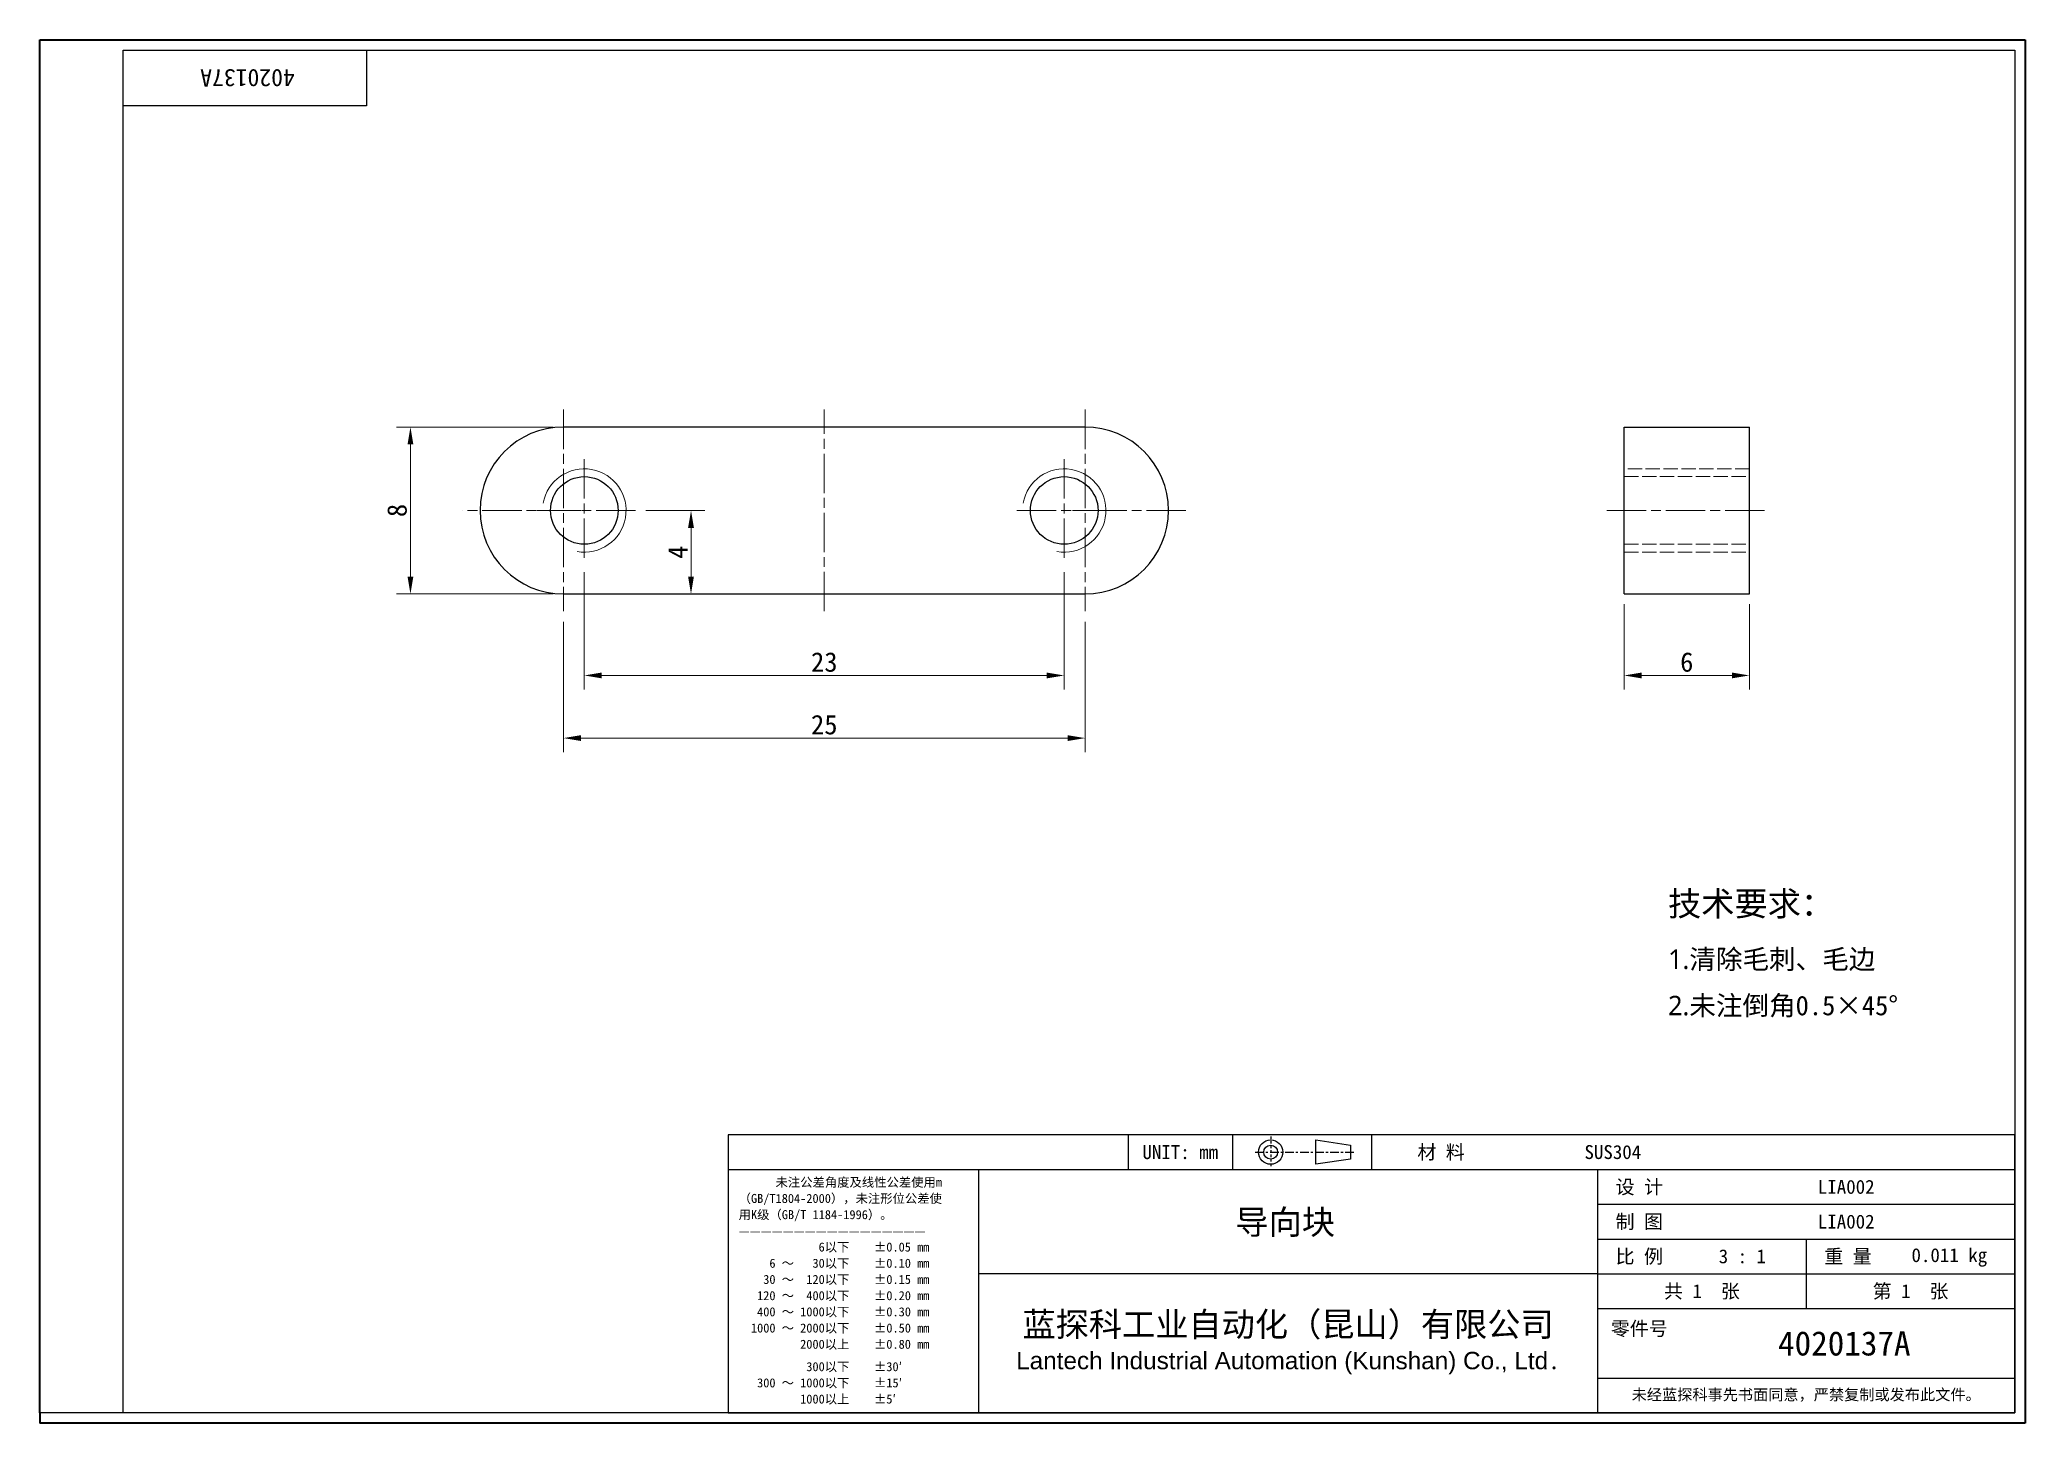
# Model space of a CAD drawing. Header units: millimetres. Extents: x 2 to 97.2, y 1.8 to 68.2.
import ezdxf
from ezdxf.enums import TextEntityAlignment as Align

# ---------------------------------------------------------------- set-up
doc = ezdxf.new("R2010")
doc.units = ezdxf.units.MM
doc.header["$LTSCALE"] = 0.333333
doc.linetypes.add('CHAIN', pattern=[0.3543, 0.2362, -0.0295, 0.0591, -0.0295])
doc.linetypes.add('DASHED', pattern=[0.2067, 0.1654, -0.0413])
for name, color, linetype, lineweight in [('1', 7, 'Continuous', 18), ('可见 (ISO)', 7, 'Continuous', 25), ('可见窄的 (ISO)', 7, 'Continuous', 18), ('图框 (ISO)', 7, 'Continuous', 35), ('标题 (ISO)', 7, 'Continuous', 25)]:
    doc.layers.add(name, color=color, linetype=linetype, lineweight=lineweight)
for name, color, linetype, lineweight, true_color in [('中心标记 (ISO)', 1, 'CHAIN', 18, 0xff0000), ('中心线 (ISO)', 1, 'CHAIN', 18, 0xff0000), ('尺寸 (ISO)', 7, 'Continuous', 18, 0x008000), ('符号 (ISO)', 7, 'Continuous', 18, 0x008000), ('隐藏 (ISO)', 5, 'DASHED', 18, 0x0000ff)]:
    doc.layers.add(name, color=color, linetype=linetype, lineweight=lineweight, true_color=true_color)
doc.styles.add('文本样式164', font='SimSun.ttf')
doc.styles.add('文本样式165', font='SimSun.ttf')
doc.styles.add('文本样式74', font='SimSun.ttf')
doc.styles.add('最新国标', font='simfang.ttf')
doc.styles.add('注释文本 (ISO)', font='simfang.ttf')
doc.dimstyles.new('默认 (GB)', dxfattribs={"dimscale": 0.333333, "dimtxt": 2.8, "dimasz": 2.5, "dimexe": 2, "dimexo": 1.5, "dimgap": 0.5, "dimtad": 1, "dimtoh": 1, "dimdsep": 46, "dimtxsty": '最新国标', "dimcen": 0.09, "dimdle": 10, "dimclrd": 256, "dimclre": 256, "dimclrt": 256, "dimaunit": 1, "dimadec": 3, "dimazin": 2, "dimtfac": 0.535714, "dimtmove": 0, "dimatfit": 3, "dimfxl": 0, "dimtolj": 1, "dimtzin": 0, "dimlwd": -1, "dimlwe": -1, "dimarcsym": 0})

# ---------------------------------------------------------------- blocks, each defined once
blk = doc.blocks.new('图框 最新国标')
at = {"layer": '图框 (ISO)'}
for p, q in [((6, 7), (6, 204.5)), ((6, 204.5), (291.5, 204.5)), ((291.5, 204.5), (291.5, 5.5)), ((6, 7), (6, 5.5)), ((6, 7), (6, 5.5)), ((291.5, 5.5), (6, 5.5))]:
    blk.add_line(p, q, dxfattribs=at)
at = {"layer": '图框 (ISO)', "color": 7, "linetype": 'Continuous', "lineweight": 25}
for p, q in [((18, 203), (290, 203)), ((18, 7), (18, 203)), ((18, 203), (290, 203)), ((53, 203), (53, 195)), ((290, 203), (290, 7)), ((290, 203), (290, 7)), ((53, 195), (18, 195)), ((290, 7), (6, 7)), ((290, 7), (18, 7))]:
    blk.add_line(p, q, dxfattribs=at)
at = {"layer": '图框 (ISO)', "style": '文本样式74'}
blk.add_attdef('零件代号_001', (42.68, 200.25), '', height=2.5, rotation=180, dxfattribs=at)
blk = doc.blocks.new('标题栏 最新国标')
at = {"layer": '标题 (ISO)'}
for p, q in [((381.98, -183.84), (196.98, -183.84)), ((196.98, -183.84), (196.98, -223.84)), ((254.48, -183.84), (254.48, -188.84)), ((269.48, -183.84), (269.48, -188.84)), ((281.48, -188.09), (281.48, -184.59)), ((281.48, -184.59), (286.48, -185.34)), ((286.48, -185.34), (286.48, -187.34)), ((289.48, -183.84), (289.48, -188.84)), ((381.98, -223.84), (381.98, -183.84)), ((383.48, -183.84), (383.48, -225.34)), ((286.48, -187.34), (281.48, -188.09)), ((196.98, -188.84), (381.98, -188.84)), ((232.98, -188.84), (232.98, -223.84)), ((321.98, -188.84), (321.98, -223.84)), ((321.98, -193.84), (381.98, -193.84)), ((321.98, -198.84), (381.98, -198.84)), ((351.98, -198.84), (351.98, -208.84)), ((321.98, -203.84), (232.98, -203.84)), ((321.98, -203.84), (381.98, -203.84)), ((321.98, -208.84), (381.98, -208.84)), ((321.98, -218.84), (381.98, -218.84)), ((196.98, -223.84), (381.98, -223.84)), ((383.48, -225.34), (196.98, -225.34))]:
    blk.add_line(p, q, dxfattribs=at)
at = {"layer": '标题 (ISO)', "linetype": 'CHAIN', "ltscale": 5.000333}
blk.add_line((274.98, -184.09), (274.98, -188.59), dxfattribs=at)
at = {"layer": '标题 (ISO)', "linetype": 'CHAIN', "ltscale": 15.834605}
blk.add_line((272.73, -186.34), (286.98, -186.34), dxfattribs=at)
at = {"layer": '标题 (ISO)'}
for radius in [1.75, 1]:
    blk.add_circle((274.98, -186.34), radius, dxfattribs=at)
at = {"layer": '1', "style": '文本样式164'}
for s, p in [('UNIT: mm', (261.98, -186.34)), ('材 料', (299.48, -186.34)), ('设 计', (327.98, -191.34)), ('制 图', (327.98, -196.34)), ('比 例', (327.98, -201.34)), ('重 量', (357.98, -201.34)), ('共 1  张', (336.98, -206.34)), ('第 1  张', (366.98, -206.34))]:
    blk.add_text(s, height=2, dxfattribs=at).set_placement(p, align=Align.MIDDLE_CENTER)
at = {"layer": '标题 (ISO)', "char_height": 2, "style": '注释文本 (ISO)'}
for s, insert, attachment_point, line_spacing_factor in [('{\\fSimSun|b0|i0|c134|p2;\\H0.65x;      未注公差角度及线性公差使用m\\P（GB/T1804-2000），未注形位公差使\\P用K级（GB/T 1184-1996）。\\P—————————————————\\P             6以下    ±0.05 mm\\P     6 ～   30以下    ±0.10 mm\\P    30 ～  120以下    ±0.15 mm\\P   120 ～  400以下    ±0.20 mm\\P   400 ～ 1000以下    ±0.30 mm\\P  1000 ～ 2000以下    ±0.50 mm\\P          2000以上    ±0.80 mm\\P\\H0.38462x;\\P\\H2.6x;           300以下    ±30′\\P   300 ～ 1000以下    ±15′\\P          1000以上    ±5′}', (198.48, -206.34), 4, 1.075116), ('{\\fMicrosoft YaHei|b0|i0|c134|p34;\\H1.75x;蓝探科工业自动化（昆山）有限公司\\P\\fArial|b0|i0|c0|p34;\\H0.71429x;Lantech Industrial Automation (Kunshan) Co., Ltd\\fFangSong|b0|i0|c134|p49;.\\H1.15195x; }', (277.48, -213.84), 5, 0.978695)]:
    blk.add_mtext(s, dxfattribs=dict(at, insert=insert, attachment_point=attachment_point, line_spacing_factor=line_spacing_factor))
at = {"layer": '标题 (ISO)', "attachment_point": 5, "style": '注释文本 (ISO)'}
for s, insert, char_height in [('\\fFangSong|b0|i0;零件号', (327.98, -211.84), 2), ('\\fSimSun|b0|i0;{\\H1.6000;未经蓝探科事先书面同意，严禁复制或发布此文件。}', (351.98, -221.34), 1.6)]:
    blk.add_mtext(s, dxfattribs=dict(at, insert=insert, char_height=char_height))
at = {"layer": '标题 (ISO)'}
for tag, p, height, style in [('材料_001', (320.09, -187.33), 2, '注释文本 (ISO)'), ('设计人_001', (353.65, -192.33), 2, '注释文本 (ISO)'), ('库存编号_001', (269.91, -198.15), 3.5, '文本样式165'), ('设计人_001', (353.65, -197.33), 2, '注释文本 (ISO)'), ('视图比例_001', (339.4, -202.33), 2, '注释文本 (ISO)'), ('质量\\P3;_001', (367.12, -202.16), 2, '注释文本 (ISO)'), ('零件代号_001', (347.93, -215.59), 3.5, '文本样式165')]:
    blk.add_attdef(tag, p, '', height=height, dxfattribs=dict(at, style=style))
blk = doc.blocks.new('*D5')
at = {"layer": 'Defpoints', "color": 0, "transparency": 16777216}
for p in [(28.103, 43.143), (51.103, 43.143), (51.103, 37.687)]:
    blk.add_point(p, dxfattribs=at)
at = {"layer": '尺寸 (ISO)', "color": 116, "true_color": 0x00803f, "transparency": 16777216}
for p, q in [((28.103, 42.643), (28.103, 37.02)), ((51.103, 42.643), (51.103, 37.02)), ((28.936, 37.687), (50.269, 37.687))]:
    blk.add_line(p, q, dxfattribs=at)
for points in [[(28.936, 37.825), (28.936, 37.548), (28.103, 37.687)], [(50.269, 37.825), (50.269, 37.548), (51.103, 37.687)]]:
    blk.add_solid(points, dxfattribs=at)
at = {"layer": '尺寸 (ISO)', "transparency": 16777216, "insert": (39.603, 38.325), "char_height": 0.9333, "attachment_point": 5, "style": '最新国标'}
blk.add_mtext('\\A1;23', dxfattribs=at)
blk = doc.blocks.new('*D6')
at = {"layer": 'Defpoints', "color": 0, "transparency": 16777216}
for p in [(27.103, 40.764), (52.103, 40.764), (52.103, 34.684)]:
    blk.add_point(p, dxfattribs=at)
at = {"layer": '尺寸 (ISO)', "color": 116, "true_color": 0x00803f, "transparency": 16777216}
for p, q in [((27.103, 40.264), (27.103, 34.017)), ((52.103, 40.264), (52.103, 34.017)), ((27.936, 34.684), (51.269, 34.684))]:
    blk.add_line(p, q, dxfattribs=at)
for points in [[(27.936, 34.822), (27.936, 34.545), (27.103, 34.684)], [(51.269, 34.822), (51.269, 34.545), (52.103, 34.684)]]:
    blk.add_solid(points, dxfattribs=at)
at = {"layer": '尺寸 (ISO)', "transparency": 16777216, "insert": (39.603, 35.322), "char_height": 0.9333, "attachment_point": 5, "style": '最新国标'}
blk.add_mtext('\\A1;25', dxfattribs=at)
blk = doc.blocks.new('*D7')
at = {"layer": 'Defpoints', "color": 0, "transparency": 16777216}
for p in [(19.769, 49.597), (27.103, 49.597), (27.103, 41.597)]:
    blk.add_point(p, dxfattribs=at)
at = {"layer": '尺寸 (ISO)', "color": 116, "true_color": 0x00803f, "transparency": 16777216}
for p, q in [((26.603, 49.597), (19.103, 49.597)), ((19.769, 42.431), (19.769, 48.764)), ((26.603, 41.597), (19.103, 41.597))]:
    blk.add_line(p, q, dxfattribs=at)
for points in [[(19.63, 48.764), (19.908, 48.764), (19.769, 49.597)], [(19.63, 42.431), (19.908, 42.431), (19.769, 41.597)]]:
    blk.add_solid(points, dxfattribs=at)
at = {"layer": '尺寸 (ISO)', "transparency": 16777216, "insert": (19.131, 45.597), "char_height": 0.9333, "attachment_point": 5, "rotation": 90, "style": '最新国标'}
blk.add_mtext('\\A1;8', dxfattribs=at)
blk = doc.blocks.new('*D8')
at = {"layer": 'Defpoints', "color": 0, "transparency": 16777216}
for p in [(30.557, 45.597), (33.216, 45.597), (33.216, 41.597)]:
    blk.add_point(p, dxfattribs=at)
at = {"layer": '尺寸 (ISO)', "color": 116, "true_color": 0x00803f, "transparency": 16777216}
for p, q in [((31.057, 45.597), (33.882, 45.597)), ((33.216, 42.431), (33.216, 44.764))]:
    blk.add_line(p, q, dxfattribs=at)
for points in [[(33.077, 44.764), (33.355, 44.764), (33.216, 45.597)], [(33.077, 42.431), (33.355, 42.431), (33.216, 41.597)]]:
    blk.add_solid(points, dxfattribs=at)
at = {"layer": '尺寸 (ISO)', "transparency": 16777216, "insert": (32.582, 43.597), "char_height": 0.9333, "attachment_point": 5, "rotation": 90, "style": '最新国标'}
blk.add_mtext('\\A1;4', dxfattribs=at)
blk = doc.blocks.new('*D9')
at = {"layer": 'Defpoints', "color": 0, "transparency": 16777216}
for p in [(77.942, 41.597), (83.942, 41.597), (83.942, 37.687)]:
    blk.add_point(p, dxfattribs=at)
at = {"layer": '尺寸 (ISO)', "color": 116, "true_color": 0x00803f, "transparency": 16777216}
for p, q in [((77.942, 41.097), (77.942, 37.02)), ((83.942, 41.097), (83.942, 37.02)), ((78.775, 37.687), (83.108, 37.687))]:
    blk.add_line(p, q, dxfattribs=at)
for points in [[(78.775, 37.825), (78.775, 37.548), (77.942, 37.687)], [(83.108, 37.825), (83.108, 37.548), (83.942, 37.687)]]:
    blk.add_solid(points, dxfattribs=at)
at = {"layer": '尺寸 (ISO)', "transparency": 16777216, "insert": (80.942, 38.325), "char_height": 0.9333, "attachment_point": 5, "style": '最新国标'}
blk.add_mtext('\\A1;6', dxfattribs=at)

msp = doc.modelspace()

# ---------------------------------------------------------------- linework, layer by layer
at = {"layer": '中心标记 (ISO)', "ltscale": 23.990969}
for p, q in [((27.103, 50.431), (27.103, 40.764)), ((52.103, 50.431), (52.103, 40.764)), ((28.103, 48.052), (28.103, 43.143)), ((51.103, 48.052), (51.103, 43.143)), ((27.936, 45.597), (22.269, 45.597)), ((30.557, 45.597), (25.648, 45.597)), ((53.557, 45.597), (48.648, 45.597)), ((56.936, 45.597), (51.269, 45.597))]:
    msp.add_line(p, q, dxfattribs=at)
at = {"layer": '中心线 (ISO)', "ltscale": 23.990969}
for p, q in [((39.603, 40.764), (39.603, 50.431)), ((77.108, 45.597), (84.775, 45.597))]:
    msp.add_line(p, q, dxfattribs=at)
at = {"layer": '可见 (ISO)'}
for p, q in [((52.103, 49.597), (27.103, 49.597)), ((77.942, 41.597), (77.942, 49.597)), ((77.942, 49.597), (83.942, 49.597)), ((83.942, 41.597), (83.942, 49.597)), ((27.103, 41.597), (52.103, 41.597)), ((77.942, 41.597), (83.942, 41.597))]:
    msp.add_line(p, q, dxfattribs=at)
for centre in [(28.103, 45.597), (51.103, 45.597)]:
    msp.add_circle(centre, 1.621, dxfattribs=at)
for centre, start, end in [((27.103, 45.597), 90, 270), ((52.103, 45.597), 270, 90)]:
    msp.add_arc(centre, 4, start, end, dxfattribs=at)
at = {"layer": '可见窄的 (ISO)'}
for centre in [(28.103, 45.597), (51.103, 45.597)]:
    msp.add_arc(centre, 2, 260, 170, dxfattribs=at)
at = {"layer": '隐藏 (ISO)', "ltscale": 12.44039}
for p, q in [((83.942, 47.597), (77.942, 47.597)), ((77.942, 47.218), (83.942, 47.218)), ((77.942, 43.976), (83.942, 43.976)), ((77.942, 43.597), (83.942, 43.597))]:
    msp.add_line(p, q, dxfattribs=at)

# ---------------------------------------------------------------- block references
at = {"xscale": 0.3333333333333333, "yscale": 0.3333333333333333, "zscale": 0.3333333333333333}
msp.add_blockref('图框 最新国标', (0, 0), dxfattribs=at).add_auto_attribs({'零件代号_001': '4020137A'})
ref = msp.add_blockref('标题栏 最新国标', (-30.661, 76.948), dxfattribs=dict(xscale=0.3333333333333333, yscale=0.3333333333333333, zscale=0.3333333333333333))
ref.add_attrib('零件代号_001', '4020137A', (85.317, 5.083), dxfattribs={"layer": '标题 (ISO)', "height": 1.1667, "style": '文本样式165'})
ref.add_attrib('库存编号_001', '导向块', (59.308, 10.897), dxfattribs={"layer": '标题 (ISO)', "height": 1.1667, "style": '文本样式165'})
ref.add_attrib('质量\\P3;_001', '0.011 kg', (91.712, 9.561), dxfattribs={"layer": '标题 (ISO)', "height": 0.6667, "style": '注释文本 (ISO)'})
ref.add_attrib('视图比例_001', '3 : 1', (82.472, 9.506), dxfattribs={"layer": '标题 (ISO)', "height": 0.6667, "style": '注释文本 (ISO)'})
ref.add_attrib('设计人_001', 'LIA002', (87.223, 12.837), dxfattribs={"layer": '标题 (ISO)', "height": 0.6667, "style": '注释文本 (ISO)'})
ref.add_attrib('设计人_001', 'LIA002', (87.223, 11.17), dxfattribs={"layer": '标题 (ISO)', "height": 0.6667, "style": '注释文本 (ISO)'})
ref.add_attrib('材料_001', 'SUS304', (76.037, 14.504), dxfattribs={"layer": '标题 (ISO)', "height": 0.6667, "style": '注释文本 (ISO)'})

# ---------------------------------------------------------------- texts
at = {"layer": '符号 (ISO)', "insert": (80.045, 24.305), "char_height": 0.666667, "width": 15.64445, "attachment_point": 4, "line_spacing_factor": 1.428116, "style": '注释文本 (ISO)'}
msp.add_mtext('{\\H1.75005x;技术要求：\\P\\fSegoe UI|b0|i0|c134|p34;\\H0.79995x;1.\\fFangSong|b0|i0|c134|p49;清除毛刺、毛边\\P\\fSegoe UI|b0|i0|c134|p34;2.\\fFangSong|b0|i0|c134|p49;未注倒角\\fSimSun|b0|i0|c134|p2;0.5×\\f仿宋_GB2312|b0|i0|c134|p0;45°}', dxfattribs=at)

# ---------------------------------------------------------------- dimensions: what is measured, and where the dimension line sits
at = {"layer": '尺寸 (ISO)', "color": 116, "true_color": 0x00803f}
for base, p1, p2, angle, override, picture, middle in [((19.769, 49.597), (27.103, 41.597), (27.103, 49.597), 270, {"dimgap": 0.5, "dimtoh": 0, "dimdec": 2, "dimtol": 0, "dimlim": 0, "dimtp": 0, "dimtm": 0, "dimtdec": 2, "dimtofl": 0, "dimatfit": 1}, '*D7', (19.769, 45.597)), ((33.216, 45.597), (33.216, 41.597), (30.557, 45.597), 270, {"dimgap": 0.5, "dimtoh": 0, "dimdec": 2, "dimse1": 1, "dimtol": 0, "dimlim": 0, "dimtp": 0, "dimtm": 0, "dimtdec": 2, "dimtofl": 0, "dimatfit": 1}, '*D8', (33.216, 43.597)), ((51.103, 37.687), (28.103, 43.143), (51.103, 43.143), 180, {"dimgap": 0.5, "dimtoh": 0, "dimdec": 2, "dimtol": 0, "dimlim": 0, "dimtp": 0, "dimtm": 0, "dimtdec": 2, "dimtofl": 0, "dimatfit": 1}, '*D5', (39.603, 37.687)), ((83.942, 37.687), (77.942, 41.597), (83.942, 41.597), 180, {"dimgap": 0.5, "dimtoh": 0, "dimdec": 2, "dimtol": 0, "dimlim": 0, "dimtp": 0, "dimtm": 0, "dimtdec": 2, "dimtofl": 0, "dimatfit": 1}, '*D9', (80.942, 37.687)), ((52.103, 34.684), (27.103, 40.764), (52.103, 40.764), 180, {"dimgap": 0.5, "dimtoh": 0, "dimdec": 2, "dimtol": 0, "dimlim": 0, "dimtp": 0, "dimtm": 0, "dimtdec": 2, "dimtofl": 0, "dimatfit": 1}, '*D6', (39.603, 34.684))]:
    dim = msp.add_linear_dim(base=base, p1=p1, p2=p2, angle=angle, dimstyle='默认 (GB)', override=override, dxfattribs=at)
    dim.commit()
    dim.dimension.update_dxf_attribs({"geometry": picture, "text_midpoint": middle, "dimtype": 160})

doc.saveas('drawing.dxf')
